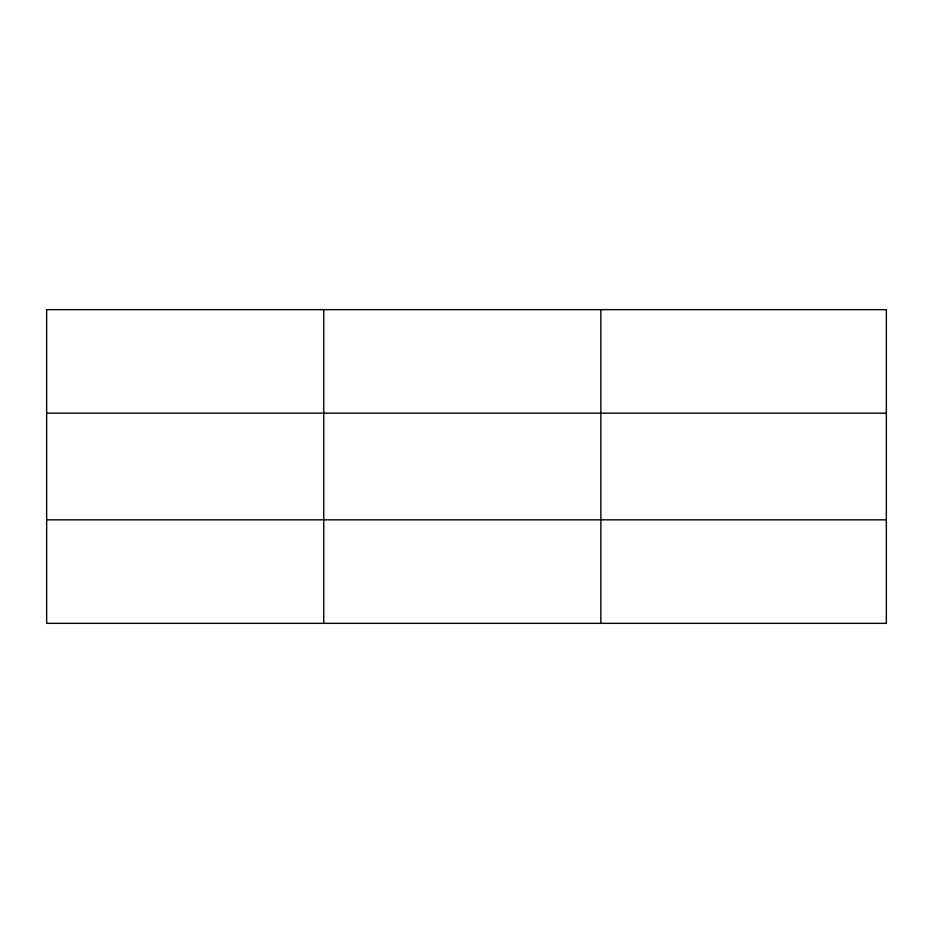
<?xml version="1.0" encoding="UTF-8"?>
<svg xmlns="http://www.w3.org/2000/svg" width="933" height="933" viewBox="0 0 933 933"><rect width="100%" height="100%" fill="white"/><g stroke="black" fill="none" stroke-linecap="round" stroke-linejoin="round"><path stroke-width="1.4" d="M323.751 309.651L323.751 623.349M600.852 309.651L600.852 623.349M886.35 413.167L886.35 309.651L46.65 309.651L46.65 623.349L886.35 623.349L886.35 413.167L46.65 413.167M46.65 519.833L886.35 519.833"/></g></svg>
